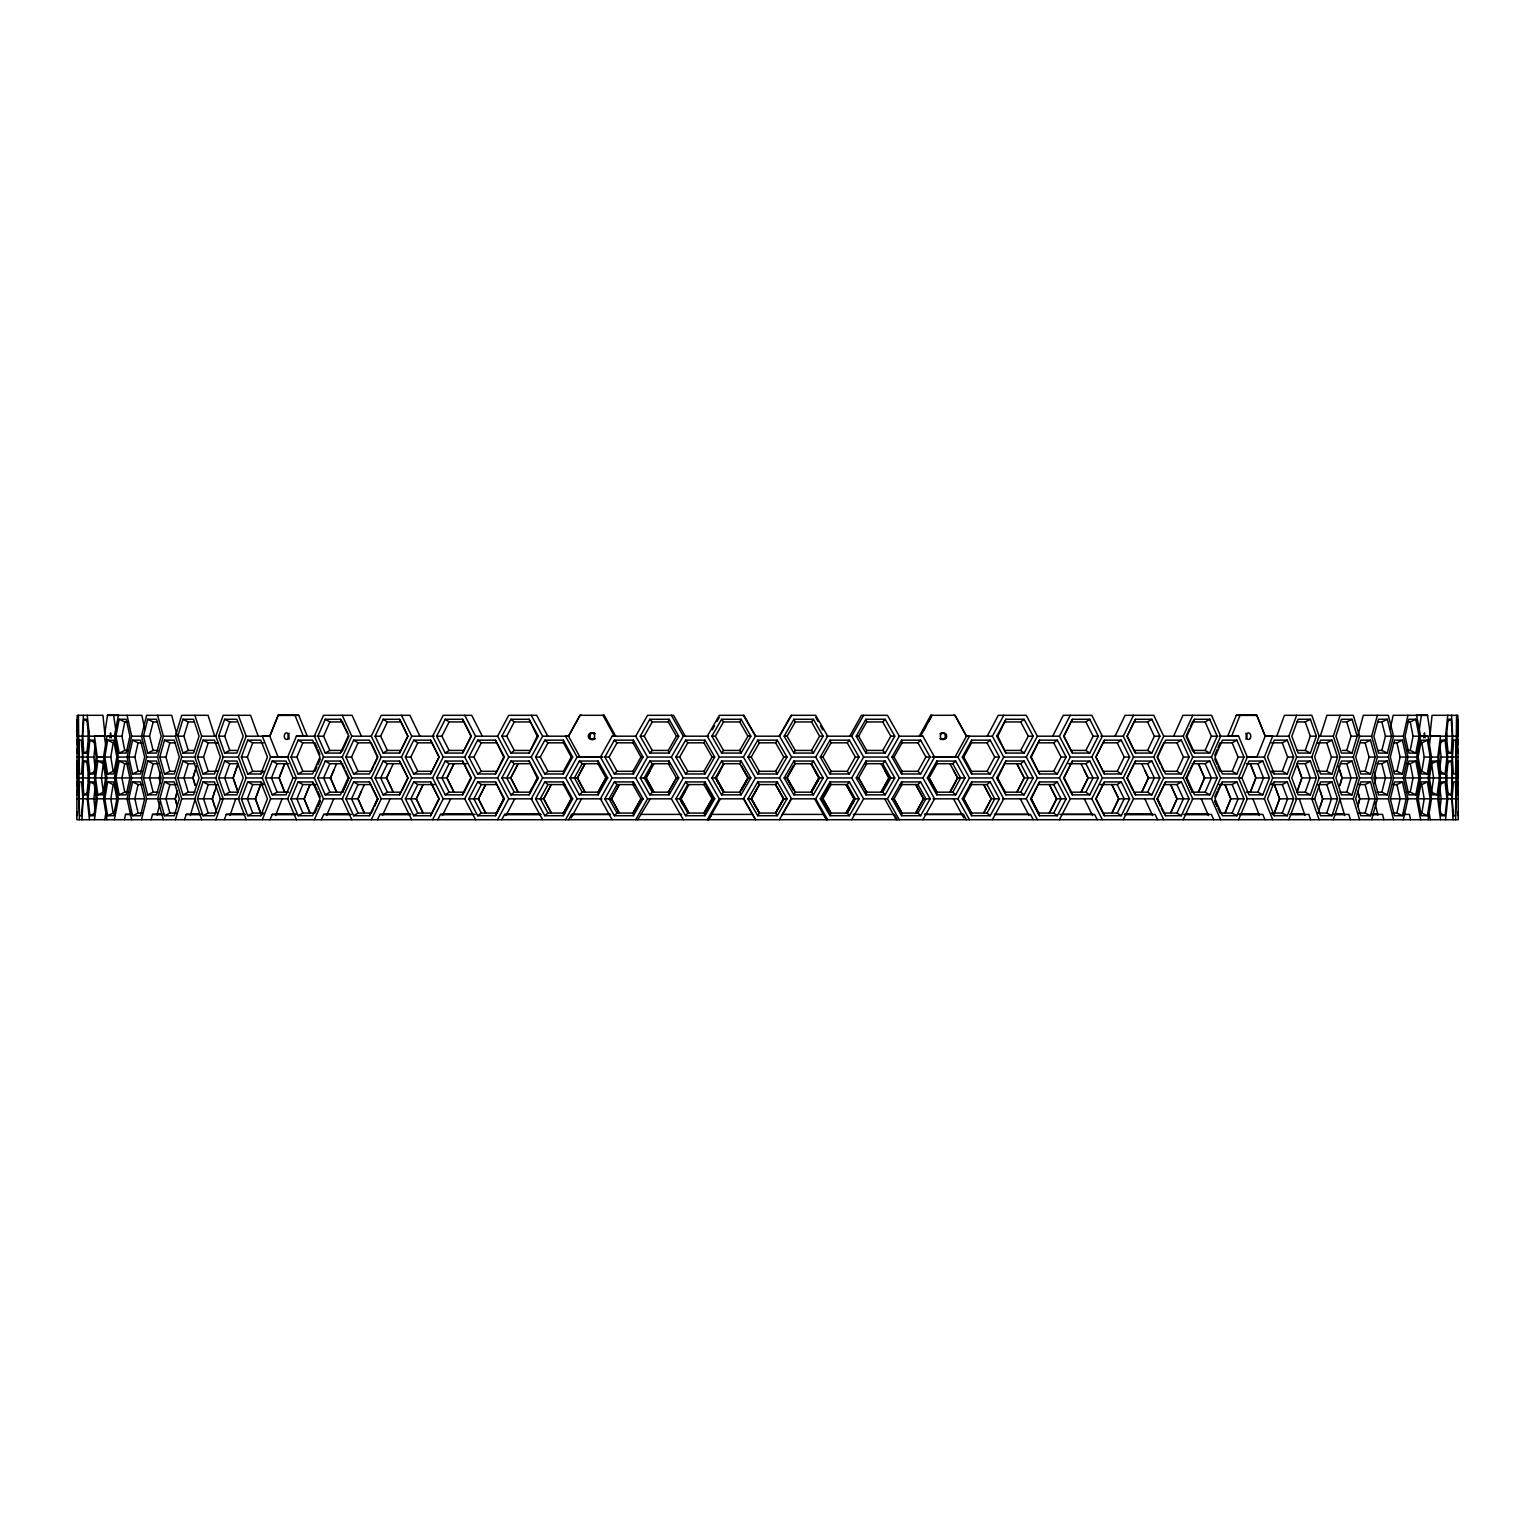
<?xml version="1.0" encoding="UTF-8"?>
<svg xmlns="http://www.w3.org/2000/svg" width="1535" height="1535" viewBox="0 0 1535 1535"><rect width="100%" height="100%" fill="white"/><g stroke="black" fill="none" stroke-linecap="round" stroke-linejoin="round"><path stroke-width="1.5" d="M76.827 815.718L76.846 811.727M76.827 773.966L76.846 769.975M1458.154 744.149L1458.25 740.177M1458.154 785.92L1458.25 781.929M76.98 736.186L77.268 719.282L78.285 719.282L78.285 753.071L77.268 753.071L77.172 749.099M89.433 819.709L87.246 798.833L89.433 777.938L87.246 757.062L89.433 736.186L105.09 736.186L102.941 715.31L77.172 715.31L76.846 819.709L1458.25 819.709L1457.828 715.31L1432.059 715.31L1429.91 736.186L1445.567 736.186L1447.754 757.062L1445.567 777.938L1447.754 798.833L1445.567 819.709M76.98 777.938L77.268 761.053L78.285 761.053L78.285 794.842L77.268 794.842L77.172 790.851M1457.828 749.099L1457.732 753.071L1456.715 753.071L1456.715 719.282L1457.732 719.282L1458.02 736.186M1457.828 790.851L1457.732 794.842L1456.715 794.842L1456.715 761.053L1457.732 761.053L1458.02 777.938M971.655 773.966L971.54 771.299L963.75 757.062L971.54 742.825L971.655 740.177L990.209 740.177L999.419 757.062L990.209 773.966L971.655 773.966L962.311 757.062L971.655 740.177M971.655 781.929L971.54 784.577L963.75 798.833L971.54 813.07L971.655 815.718L990.209 815.718L999.419 798.833L990.209 781.929L971.655 781.929L962.311 798.833L971.655 815.718M563.345 773.966L563.46 771.299L571.25 757.062L563.46 742.825L563.345 740.177L544.791 740.177L535.581 757.062L544.791 773.966L563.345 773.966L572.689 757.062L563.345 740.177M563.345 815.718L563.46 813.07L571.25 798.833L563.46 784.577L563.345 781.929L544.791 781.929L535.581 798.833L544.791 815.718L563.345 815.718L572.689 798.833L563.345 781.929M79.379 819.709L78.439 715.31M78.803 757.062L79.59 740.177L81.643 740.177L82.871 757.062L81.643 773.966L79.59 773.966L78.803 757.062L87.246 757.062M78.803 798.833L79.59 781.929L81.643 781.929L82.871 798.833L81.643 815.718L79.59 815.718L78.803 798.833L103.9 798.833M1455.621 819.709L1456.562 715.31M1456.197 757.062L1455.41 773.966L1453.357 773.966L1452.129 757.062L1453.357 740.177L1455.41 740.177L1456.197 757.062L1450.671 757.062M1456.197 798.833L1455.41 815.718L1453.357 815.718L1452.129 798.833L1453.357 781.929L1455.41 781.929L1456.197 798.833L1450.671 798.833M598.17 761.053L597.978 763.701L605.903 777.957L597.998 792.175L598.17 794.842L579.328 794.842L569.965 777.938L579.328 761.053L598.17 761.053L607.649 777.938L598.17 794.842M936.83 794.842L937.022 792.175L929.116 777.938L937.022 763.701L936.83 761.053L955.672 761.053L965.035 777.938L955.672 794.842L936.83 794.842L927.351 777.938L936.83 761.053M88.454 739.966L88.589 730.507M88.454 781.718L88.454 774.158M1446.546 740.024L1446.622 733.289M1446.546 781.775L1446.622 775.041M81.892 819.709C84.694 784.903 80.664 750.097 83.466 715.31M82.506 736.186L83.811 719.282L86.862 719.282L88.608 736.186L86.862 753.071L83.811 753.071L82.506 736.186L88.167 736.186M82.506 777.938L83.811 761.053L86.862 761.053L88.608 777.938L86.862 794.842L83.811 794.842L82.506 777.938L88.167 777.938M1452.494 736.186L1451.189 753.071L1448.138 753.071L1446.392 736.186L1448.138 719.282L1451.189 719.282L1452.494 736.186L1446.833 736.186M1453.108 819.709C1450.306 784.903 1454.336 750.097 1451.534 715.31M1452.494 777.938L1451.189 794.842L1448.138 794.842L1446.392 777.938L1448.138 761.053L1451.189 761.053L1452.494 777.938L1446.833 777.957M1439.581 742.825L1441.135 757.062L1439.581 771.299M95.419 771.299L93.865 757.062L95.419 742.825M88.09 757.062L89.893 740.177L93.961 740.177L96.187 757.062L93.961 773.966L89.893 773.966L88.09 757.062L93.865 757.062M1445.567 736.186L1447.754 715.31M1446.91 757.062L1445.107 773.966L1441.039 773.966L1438.813 757.062L1441.039 740.177L1445.107 740.177L1446.91 757.062L1441.135 757.062M111.287 737.836L110.558 732.867L109.81 737.836M1425.19 737.836L1424.442 732.867L1423.712 737.836M89.893 781.929L88.09 798.833L89.893 815.718L93.961 815.718L96.187 798.833L93.961 781.929L89.893 781.929L93.577 783.694M95.419 784.577L93.865 798.833L95.419 813.07M1445.107 815.718L1446.91 798.833L1445.107 781.929L1441.039 781.929L1438.813 798.833L1441.039 815.718L1445.107 815.718L1441.423 813.953M1439.581 813.07L1441.135 798.833L1439.581 784.577M94.46 819.709L97.261 798.833L94.46 777.938L97.261 757.062L94.46 736.186L104.399 736.186L106.107 747.794M95.535 777.938L97.837 761.053L102.903 761.053L105.627 777.938L102.903 794.842L97.837 794.842L95.535 777.938L114.377 777.938L118.406 798.833L114.377 819.709M1440.54 819.709L1437.739 798.833L1440.54 777.938L1437.739 757.062L1440.54 736.186L1430.601 736.186L1428.893 747.794M1439.465 777.938L1437.163 794.842L1432.097 794.842L1429.373 777.938L1432.097 761.053L1437.163 761.053L1439.465 777.938L1420.623 777.938L1416.594 757.062L1420.623 736.186L1416.594 715.31M104.399 736.186L107.488 715.31L110.558 715.291M1005.905 753.071L997.846 736.186L1005.905 719.282L1024.114 719.282L1033.151 736.186L1024.114 753.071L1005.905 753.071L996.733 736.186L1005.905 719.282M1005.905 794.842L997.846 777.957L1005.905 761.053L1024.114 761.053L1033.151 777.938L1024.114 794.842L1005.905 794.842L996.733 777.938L1005.905 761.053M1418.992 731.543L1421.372 715.31L1427.512 715.31L1430.601 736.186M104.802 819.709L105.608 814.394M529.095 753.071L537.154 736.186L529.095 719.282L510.886 719.282L501.849 736.186L510.886 753.071L529.095 753.071L538.267 736.186L529.095 719.282M529.095 794.842L537.154 777.938L529.095 761.053L510.886 761.053L501.849 777.938L510.886 794.842L529.095 794.842L538.267 777.938L529.095 761.053M1427.377 740.177L1421.832 742.825L1424.211 757.062L1421.832 771.299L1427.377 773.966L1430.179 757.062L1427.377 740.177L1421.352 740.177L1418.129 757.062L1421.352 773.966L1427.377 773.966M107.623 773.966L113.168 771.299L110.789 757.062L113.168 742.825L107.623 740.177L104.821 757.062L107.623 773.966L113.648 773.966L116.871 757.062L113.648 740.177L107.623 740.177M106.932 819.709L103.517 798.833L106.932 777.938L103.517 757.062L106.932 736.186L114.377 736.186L118.406 715.31M104.821 798.833L107.623 781.929L113.648 781.929L116.871 798.833L113.648 815.718L107.623 815.718L104.821 798.833L116.89 798.833M1430.179 798.833L1427.377 815.718L1421.352 815.718L1418.129 798.833L1421.352 781.929L1427.377 781.929L1430.179 798.833L1418.11 798.833M1428.068 819.709L1431.483 798.833L1428.068 777.938L1431.483 757.062L1428.068 736.186L1420.623 736.186M1427.377 815.718L1421.832 813.07L1424.211 798.833L1421.832 784.577L1427.377 781.929M633.437 773.966L632.976 771.299L640.978 757.062L632.957 742.825L633.437 740.177L614.365 740.177L604.867 757.062L614.365 773.966L633.437 773.966L643.031 757.062L633.437 740.177M633.437 781.929L632.957 784.577L640.978 798.833L632.976 813.07L633.437 815.718L614.365 815.718L604.867 798.833L614.365 781.929L633.437 781.929L643.031 798.833L633.437 815.718M901.563 773.966L902.043 771.299L894.022 757.062L902.043 742.825L901.563 740.177L920.635 740.177L930.133 757.062L920.635 773.966L901.563 773.966L891.969 757.062L901.563 740.177M901.563 815.718L902.043 813.07L894.022 798.833L902.043 784.577L901.563 781.929L920.635 781.929L930.133 798.833L920.635 815.718L901.563 815.718L891.969 798.833L901.563 781.929M130.321 815.066L131.204 810.422M1415.788 719.282L1410.262 721.949L1413.044 736.186L1410.262 750.423L1415.788 753.071L1419.088 736.186L1415.788 719.282L1408.804 719.282L1405.101 736.186L1408.804 753.071L1415.788 753.071M119.212 753.071L124.738 750.423L121.956 736.186L124.738 721.949L119.212 719.282L115.912 736.186L119.212 753.071L126.196 753.071L129.899 736.186L126.196 719.282L119.212 719.282M114.377 777.938L118.406 757.062L114.377 736.186M115.912 777.938L119.212 761.053L126.196 761.053L129.899 777.938L126.196 794.842L119.212 794.842L115.912 777.938L141.469 777.938L146.65 798.833L141.469 819.709M1419.088 777.938L1415.788 794.842L1408.804 794.842L1405.101 777.938L1408.804 761.053L1415.788 761.053L1419.088 777.938L1393.531 777.938L1388.35 757.062L1393.531 736.186L1388.35 715.31L1363.329 715.31L1357.707 736.186M1420.623 819.709L1416.594 798.833L1420.623 777.938M119.212 761.053L124.738 763.701L121.956 777.938L124.738 792.175L119.212 794.842M1415.788 794.842L1410.262 792.175L1413.044 777.957L1410.262 763.701L1415.788 761.053M124.431 819.709L125.525 814.394L131.895 814.394M1390.173 729.221L1393.166 715.31L1427.512 715.31L1416.172 715.31M1402.414 740.177L1394.49 740.177L1390.326 757.062L1394.49 773.966L1402.414 773.966L1406.194 757.062L1402.414 740.177L1396.927 742.825L1400.112 757.062L1396.927 771.299L1393.684 771.299M132.586 773.966L138.073 771.299L134.888 757.062L138.073 742.825L132.586 740.177L128.806 757.062L132.586 773.966L140.51 773.966L144.674 757.062L140.51 740.177L132.586 740.177M131.665 819.709L127.04 798.833L131.665 777.938L127.04 757.062L131.665 736.186L127.04 715.31M1403.335 819.709L1407.96 798.833L1403.335 777.938L1407.96 757.062L1403.335 736.186L1407.96 715.31M1406.194 798.833L1402.414 815.718L1394.49 815.718L1390.326 798.833L1394.49 781.929L1402.414 781.929L1406.194 798.833L1390.288 798.833M132.586 781.929L138.073 784.577L134.888 798.833L138.073 813.07L132.586 815.718L128.806 798.833L132.586 781.929L140.51 781.929L144.674 798.833L140.51 815.718L132.586 815.718M1393.032 813.07L1396.927 813.07L1400.112 798.833L1396.927 784.577L1402.414 781.929M1374.497 783.694L1375.84 777.957L1374.477 772.278M160.062 774.177L160.062 781.775M1378.219 721.949L1381.865 721.949L1385.433 736.186L1381.865 750.423L1378.219 750.423M157.05 815.066L160.427 801.155M160.523 783.617L159.122 777.938L160.523 772.278M1374.938 781.718L1374.957 774.158M157.99 750.423L153.135 750.423L149.567 736.186L153.135 721.949L156.781 721.949M143.446 736.186L147.686 719.282L156.551 719.282L161.156 736.186L156.551 753.071L147.686 753.071L143.446 736.186L149.567 736.186M141.469 777.938L146.65 757.062L141.469 736.186L146.65 715.31L171.671 715.31L177.293 736.186M143.446 777.938L147.686 761.053L156.551 761.053L161.156 777.938L156.551 794.842L147.686 794.842L143.446 777.938L159.122 777.938M1391.554 736.186L1387.314 753.071L1378.449 753.071L1373.844 736.186L1378.449 719.282L1387.314 719.282L1391.554 736.186L1385.433 736.186M1391.554 777.938L1387.314 794.842L1378.449 794.842L1373.844 777.938L1378.449 761.053L1387.314 761.053L1391.554 777.938L1375.84 777.957M1393.531 819.709L1388.35 798.833L1393.531 777.938M157.99 763.701L153.135 763.701L149.567 777.938L153.135 792.175L157.99 792.175M1039.502 773.966L1031.309 757.062L1039.502 740.177L1057.327 740.177L1066.153 757.062L1057.327 773.966L1039.502 773.966L1030.503 757.062L1039.502 740.177M1039.502 781.929L1031.309 798.833L1039.502 815.718L1057.327 815.718L1066.153 798.833L1057.327 781.929L1039.502 781.929L1030.503 798.833L1039.502 815.718M495.498 773.966L503.691 757.062L495.498 740.177L477.673 740.177L468.847 757.062L477.673 773.966L495.498 773.966L504.497 757.062L495.498 740.177M495.498 815.718L503.691 798.833L495.498 781.929L477.673 781.929L468.847 798.833L477.673 815.718L495.498 815.718L504.497 798.833L495.498 781.929M1357.727 806.489L1359.741 798.833L1357.727 791.273L1359.761 798.833L1357.707 806.374M1377.106 792.175L1381.865 792.175L1385.433 777.957L1381.865 763.701L1377.106 763.701M151.102 819.709L152.502 814.394L164.245 814.394M177.293 806.374L175.239 798.833L177.273 791.273L175.239 798.833L177.273 806.489M1361.104 742.825L1365.114 742.825L1369.066 757.062L1365.114 771.299L1361.104 771.299M175.239 771.299L169.886 771.299L165.934 757.062L169.886 742.825L175.239 742.825M163.362 819.709L157.606 798.833L163.362 777.938L157.606 757.062L163.362 736.186L157.606 715.31M159.793 757.062L164.494 740.177L174.242 740.177L179.307 757.062L174.242 773.966L164.494 773.966L159.793 757.062L165.934 757.062M159.793 798.833L164.494 781.929L174.242 781.929L179.307 798.833L174.242 815.718L164.494 815.718L159.793 798.833L175.239 798.833M1371.638 819.709L1377.394 798.833L1371.638 777.938L1377.394 757.062L1371.638 736.186L1377.394 715.31M1375.207 757.062L1370.506 773.966L1360.758 773.966L1355.693 757.062L1360.758 740.177L1370.506 740.177L1375.207 757.062L1369.066 757.062M1375.207 798.833L1370.506 815.718L1360.758 815.718L1355.693 798.833L1360.758 781.929L1370.506 781.929L1375.207 798.833L1359.741 798.833M176.813 784.577L169.886 784.577L165.934 798.833L169.886 813.07L176.813 813.07M1339.786 770.378L1342.031 777.938L1339.806 785.613L1342.031 777.938L1338.443 765.927M669.087 753.071L668.339 750.423L676.398 736.186L668.32 721.949L669.087 719.282L649.823 719.282L640.229 736.186L649.823 753.071L669.087 753.071L678.758 736.186L669.087 719.282M669.087 761.053L668.32 763.701L676.398 777.957L668.339 792.175L669.087 794.842L649.823 794.842L640.229 777.938L649.823 761.053L669.087 761.053L678.758 777.938L669.087 794.842M865.913 753.071L866.68 750.423L858.602 736.186L866.68 721.949L865.913 719.282L885.177 719.282L894.771 736.186L885.177 753.071L865.913 753.071L856.242 736.186L865.913 719.282M865.913 794.842L866.68 792.175L858.602 777.938L866.68 763.701L865.913 761.053L885.177 761.053L894.771 777.938L885.177 794.842L865.913 794.842L856.242 777.938L865.913 761.053M1358.187 813.07L1365.114 813.07L1369.066 798.833L1365.114 784.577L1358.187 784.577M195.214 770.378L192.969 777.938L195.233 785.498L193.007 777.957L196.557 765.927M1342.358 721.949L1346.732 721.949L1351.049 736.186L1346.732 750.423L1342.358 750.423M190.302 815.526L195.233 798.833L181.706 798.833L175.412 777.938L181.706 757.062L175.412 736.186L181.706 715.31L208.05 715.31L214.727 736.186M194.12 750.423L188.268 750.423L183.951 736.186L188.268 721.949L194.12 721.949M177.811 736.186L182.953 719.282L193.563 719.282L199.07 736.186L193.563 753.071L182.953 753.071L177.811 736.186L183.951 736.186M177.811 777.938L182.953 761.053L193.563 761.053L199.07 777.938L193.563 794.842L182.953 794.842L177.811 777.938L192.969 777.938M175.412 819.709L181.706 798.833M1357.189 736.186L1352.047 753.071L1341.437 753.071L1335.93 736.186L1341.437 719.282L1352.047 719.282L1357.189 736.186L1351.049 736.186M1359.588 819.709L1353.294 798.833L1359.588 777.938L1353.294 757.062L1359.588 736.186L1353.294 715.31L1326.95 715.31L1320.273 736.186M1357.189 777.938L1352.047 794.842L1341.437 794.842L1335.93 777.938L1341.437 761.053L1352.047 761.053L1357.189 777.938L1341.993 777.957M194.983 763.701L188.268 763.701L183.951 777.938L188.268 792.175L194.983 792.175M1318.124 784.577L1322.69 798.833L1318.124 813.07M1340.017 792.175L1346.732 792.175L1351.049 777.957L1346.732 763.701L1340.017 763.701M184.526 819.709L186.196 814.394L201.987 814.394M214.708 806.489L212.31 798.833L216.895 784.577M1317.184 742.825L1326.758 742.825L1331.44 757.062L1326.758 771.299L1317.184 771.299M216.895 813.07L212.291 798.833L214.708 791.254M1320.273 806.374L1322.709 798.833L1320.292 791.254M217.816 771.299L208.242 771.299L203.56 757.062L208.242 742.825L217.816 742.825M201.68 819.709L194.849 798.833L201.68 777.938L194.849 757.062L201.68 736.186L194.849 715.31M197.439 757.062L203.004 740.177L214.478 740.177L220.388 757.062L214.478 773.966L203.004 773.966L197.439 757.062L203.56 757.062M197.439 798.833L203.004 781.929L214.478 781.929L220.388 798.833L214.478 815.718L203.004 815.718L197.439 798.833L212.291 798.833M1333.32 819.709L1340.151 798.833L1333.32 777.938L1340.151 757.062L1333.32 736.186L1340.151 715.31M1337.561 757.062L1331.996 773.966L1320.522 773.966L1314.612 757.062L1320.522 740.177L1331.996 740.177L1337.561 757.062L1331.44 757.062M1337.561 798.833L1331.996 815.718L1320.522 815.718L1314.612 798.833L1320.522 781.929L1331.996 781.929L1337.561 798.833L1322.69 798.833M214.727 784.577L208.242 784.577L203.56 798.833L208.242 813.07L214.727 813.07M1310.391 761.053L1305.249 763.701L1296.73 763.701L1301.853 777.957L1296.96 792.175L1305.268 792.175L1310.391 794.842L1316.358 777.938L1310.391 761.053L1298.111 761.053L1291.798 777.938L1298.111 794.842L1310.391 794.842M224.609 794.842L236.889 794.842L243.202 777.938L236.889 761.053L224.609 761.053L218.642 777.938L224.609 794.842L229.751 792.175L238.059 792.175L233.147 777.957L237.273 765.927M1318.795 813.07L1326.758 813.07L1331.44 798.833L1326.758 784.577L1318.795 784.577M1296.73 721.949L1305.249 721.949L1310.276 736.186L1305.268 750.423L1296.73 750.423M230.001 815.526L235.738 798.833M238.059 792.175L233.109 777.938L238.059 763.701L229.751 763.701L224.609 761.053M1297.727 765.927L1301.891 777.938L1296.941 792.175M236.505 750.423L229.751 750.423L224.724 736.186L229.751 721.949L236.505 721.949M215.84 819.709L223.189 798.833L215.84 777.938L223.189 757.062L215.84 736.186L223.189 715.31L250.57 715.31L258.206 736.186M218.642 736.186L224.609 719.282L236.889 719.282L243.202 736.186L236.889 753.071L224.609 753.071L218.642 736.186L224.724 736.186M1316.358 736.186L1310.391 753.071L1298.111 753.071L1291.798 736.186L1298.111 719.282L1310.391 719.282L1316.358 736.186L1310.276 736.186M1319.16 819.709L1311.811 798.833L1319.16 777.938L1311.811 757.062L1319.16 736.186L1311.811 715.31L1284.43 715.31L1276.794 736.186M229.751 763.701L224.724 777.938L229.751 792.175M1276.794 791.254L1274.319 784.577L1279.595 798.833L1274.338 813.07L1279.595 798.833L1276.813 791.273M224.321 819.709L226.259 814.394L245.216 814.394M255.443 798.833L260.662 784.577L255.405 798.833L260.662 813.07L255.405 798.833L241.34 798.833L247.711 781.929L260.758 781.929L263.617 784.577L252.719 784.577L247.711 781.929M1072.37 753.071L1064.062 736.186L1072.37 719.282L1089.754 719.282L1098.331 736.186L1089.754 753.071L1072.37 753.071L1063.582 736.186L1072.37 719.282M1072.37 761.053L1064.062 777.938L1072.37 794.842L1089.754 794.842L1098.331 777.938L1089.754 761.053L1072.37 761.053L1063.582 777.938L1072.37 794.842M1271.383 742.825L1282.281 742.825L1287.616 757.062L1282.281 771.299L1271.383 771.299L1274.242 773.966L1287.289 773.966L1293.66 757.062L1287.289 740.177L1274.242 740.177L1267.545 757.062L1274.242 773.966M1305.268 792.175L1310.276 777.957L1305.249 763.701M462.63 753.071L470.938 736.186L462.63 719.282L445.246 719.282L436.669 736.186L445.246 753.071L462.63 753.071L471.418 736.186L462.63 719.282M462.63 794.842L470.938 777.938L462.63 761.053L445.246 761.053L436.669 777.938L445.246 794.842L462.63 794.842L471.418 777.938L462.63 761.053M260.758 773.966L267.455 757.062L260.758 740.177L247.711 740.177L241.34 757.062L247.711 773.966L260.758 773.966L263.636 771.299L252.719 771.299L247.384 757.062L252.719 742.825L263.617 742.825M246.176 819.709L238.347 798.833L246.176 777.938L238.347 757.062L246.176 736.186L238.347 715.31M1288.824 819.709L1296.653 798.833L1288.824 777.938L1296.653 757.062L1288.824 736.186L1296.653 715.31M1287.289 781.929L1282.281 784.577L1271.383 784.577L1274.242 781.929L1287.289 781.929L1293.66 798.833L1287.289 815.718L1274.242 815.718L1271.383 813.07L1282.281 813.07L1287.289 815.718M252.719 784.577L247.384 798.833L252.719 813.07L263.636 813.07L260.758 815.718L247.711 815.718L241.34 798.833M1255.86 777.957L1250.334 792.175L1255.899 777.938L1250.315 763.701L1255.899 777.938L1269.522 777.938L1262.768 761.053L1248.972 761.053L1241.93 777.938L1248.972 794.842L1262.768 794.842L1269.522 777.938M279.14 777.957L284.666 763.701L279.101 777.938L284.666 792.175L279.101 777.938L265.478 777.938L272.232 761.053L286.028 761.053L293.07 777.938L286.028 794.842L272.232 794.842L265.478 777.938M1282.281 813.07L1287.616 798.833L1282.281 784.577M275.59 815.526L282.075 798.833M260.758 815.718L267.455 798.833L260.758 781.929M1274.242 781.929L1267.545 798.833L1274.242 815.718M705.006 773.966L703.97 771.299L712.087 757.062L703.951 742.825L705.006 740.177L685.608 740.177L675.937 757.062L685.608 773.966L705.006 773.966L714.734 757.062L705.006 740.177M705.006 781.929L703.951 784.577L712.087 798.833L703.97 813.07L705.006 815.718L685.608 815.718L675.937 798.833L685.608 781.929L705.006 781.929L714.734 798.833L705.006 815.718M829.994 773.966L831.049 771.299L822.913 757.062L831.049 742.825L829.994 740.177L849.392 740.177L859.063 757.062L849.392 773.966L829.994 773.966L820.266 757.062L829.994 740.177M829.994 815.718L831.049 813.07L822.913 798.833L831.049 784.577L829.994 781.929L849.392 781.929L859.063 798.833L849.392 815.718L829.994 815.718L820.266 798.833L829.994 781.929M262.312 819.709L270.62 798.833L262.312 777.938L270.62 757.062L262.312 736.186L269.795 736.186L278.142 757.1L288.657 757.081M1230.821 798.833L1224.988 813.07L1230.859 798.833L1224.988 784.577L1230.859 798.833L1244.002 798.833L1236.903 781.929L1222.397 781.929L1217.907 789.585M1272.688 819.709L1264.38 798.833L1272.688 777.938L1264.38 757.062L1272.688 736.186L1265.205 736.186L1256.82 757.062L1246.305 757.081M288.638 763.701L277.125 763.701L271.446 777.938L277.125 792.175L288.638 792.175M1231.626 736.186L1240.031 715.31L1256.82 715.291L1265.205 736.186L1256.82 715.291L1236.27 715.31L1227.712 736.186L1238.591 736.186L1247.341 757.062L1238.591 777.938L1247.341 798.833L1238.591 819.709M304.179 798.833L310.012 784.577L304.141 798.833L310.012 813.07L304.141 798.833L290.998 798.833L298.097 781.929L312.603 781.929L317.093 789.585M270.083 819.709L272.251 814.394L294.778 814.394M1217.907 747.833L1220.056 742.825L1232.144 742.825L1238.112 757.062L1232.164 771.299L1220.056 771.299L1217.907 766.291M1246.362 792.175L1257.894 792.175L1263.554 777.957L1257.875 763.701L1246.362 763.701M316.882 766.924L314.963 771.299L302.856 771.299L296.888 757.062L302.856 742.825L314.944 742.825L317.15 747.967M1204.495 777.957L1198.413 792.175L1204.553 777.938L1198.413 763.701L1204.553 777.938L1217.178 777.938L1209.734 761.053L1194.575 761.053L1190.239 768.709M296.408 819.709L287.659 798.833L296.408 777.938L287.659 757.062L296.408 736.186L315.961 736.186M290.998 757.062L298.097 740.177L312.603 740.177L319.99 757.062L312.603 773.966L298.097 773.966L290.998 757.062L296.888 757.062M1244.002 757.062L1236.903 773.966L1222.397 773.966L1215.01 757.062L1222.397 740.177L1236.903 740.177L1244.002 757.062L1238.112 757.062M1244.002 798.833L1236.903 815.718L1222.397 815.718L1215.01 798.833L1222.397 781.929M315.961 784.577L302.856 784.577L296.888 798.833L302.856 813.07L314.042 813.07M333.728 770.378L330.447 777.938L336.606 792.175L330.505 777.957L336.606 763.701M317.841 764.718L320.297 758.981M317.841 806.489L320.297 800.752M1190.239 726.957L1192.484 721.949L1205.148 721.949L1211.384 736.186L1205.148 750.423L1192.484 750.423L1186.056 736.186L1189.491 728.607M314.944 813.07L317.093 808.043M326.571 815.526L333.747 798.833M1220.958 813.07L1232.164 813.07L1238.112 798.833L1232.144 784.577L1219.039 784.577M342.516 750.423L340.425 753.071L325.267 753.071L317.822 736.186L325.267 719.282L340.425 719.282L348.944 736.186L342.516 750.423L329.852 750.423L323.616 736.186L329.852 721.949L342.516 721.949L344.819 727.091M317.822 806.374L320.278 800.714M1214.722 755.162L1217.178 749.502M1214.722 796.934L1217.178 791.254M1177 798.833L1170.649 813.07L1177.038 798.833L1170.629 784.577L1177 798.833L1189.126 798.833L1181.355 781.929L1165.564 781.929L1157.083 798.833L1160.613 806.489M314.33 819.709L323.501 798.833L314.33 777.938L323.501 757.062L314.33 736.186L323.501 715.31L352.052 715.31L361.397 736.186M340.425 761.053L348.138 777.938L340.425 794.842L325.267 794.842L317.822 777.938L325.267 761.053L340.425 761.053L344.761 768.709M1192.484 721.949L1194.575 719.282L1209.734 719.282L1217.178 736.186L1209.734 753.071L1194.575 753.071L1192.484 750.423M1220.67 819.709L1211.499 798.833L1220.67 777.938L1211.499 757.062L1220.67 736.186L1211.499 715.31L1182.948 715.31L1173.603 736.186M1217.178 777.938L1209.734 794.842L1194.575 794.842L1186.862 777.938L1194.575 761.053M342.823 763.701L329.852 763.701L323.616 777.938L329.852 792.175L342.919 792.175M361.358 791.273L358 798.833L364.351 813.07L357.962 798.833L364.371 784.577M348.944 777.957L342.516 792.175L348.944 777.938L345.509 770.378M1160.652 764.622L1157.083 757.062L1163.76 742.825L1176.942 742.825L1183.447 757.062L1176.942 771.299L1163.76 771.299L1161.419 766.291M321.295 819.709L323.693 814.394L351.266 814.394M340.425 753.071L348.138 736.186M1194.575 719.282L1186.862 736.186L1194.575 753.071M1192.081 792.175L1205.148 792.175L1211.384 777.957L1205.148 763.701L1192.177 763.701M1144.861 770.378L1148.41 777.938L1141.771 792.175L1148.41 777.938L1141.771 763.701M373.6 766.368L371.259 771.299L358.058 771.299L351.553 757.062L358.058 742.825L371.24 742.825L377.917 757.062L374.387 764.718M1186.056 777.957L1192.484 792.175L1186.056 777.957L1189.491 770.378M351.803 819.709L342.228 798.833L351.803 777.938L342.228 757.062L351.803 736.186L342.228 715.31M345.874 757.062L353.645 740.177L369.436 740.177L377.437 757.062L369.436 773.966L353.645 773.966L345.874 757.062L351.553 757.062M353.645 815.718L358.058 813.07L371.259 813.07L373.581 808.043L369.436 815.718L353.645 815.718L345.874 798.833L353.645 781.929L369.436 781.929L377.917 798.833L374.387 806.489M1183.197 819.709L1192.772 798.833L1183.197 777.938L1192.772 757.062L1183.197 736.186L1192.772 715.31M1189.126 757.062L1181.355 773.966L1165.564 773.966L1157.563 757.062L1165.564 740.177L1181.355 740.177L1189.126 757.062L1183.447 757.062M1189.126 798.833L1181.355 815.718L1165.564 815.718L1161.4 808.139L1163.76 813.07L1176.942 813.07L1181.355 815.718M371.24 784.577L358.058 784.577L351.553 798.833L358.058 813.07M390.139 770.378L386.59 777.938L393.248 792.175L386.628 777.957L393.248 763.701M1133.943 721.949L1147.604 721.949L1154.358 736.186L1147.624 750.423L1133.943 750.423L1127.035 736.186L1135.478 719.282L1151.845 719.282L1159.904 736.186L1151.845 753.071L1135.478 753.071L1133.943 750.423M382.388 815.526L390.159 798.833M369.436 815.718L377.437 798.833L369.436 781.929M1118.689 798.833L1111.877 813.07L1118.746 798.833L1111.877 784.577L1118.746 798.833L1129.626 798.833L1121.279 781.929L1104.394 781.929L1095.836 798.833L1104.394 815.718L1121.279 815.718L1129.626 798.833M1165.564 781.929L1157.563 798.833L1165.564 815.718M1176.942 813.07L1183.447 798.833L1176.942 784.577L1163.76 784.577M401.057 750.423L387.396 750.423L380.642 736.186L387.396 721.949L401.057 721.949L407.965 736.186L399.522 753.071L383.155 753.071L375.096 736.186L383.155 719.282L399.522 719.282L401.057 721.949M374.348 806.374L377.917 798.833M1104.394 773.966L1095.99 757.062L1104.394 740.177L1121.279 740.177L1129.626 757.062L1121.279 773.966L1104.394 773.966L1095.836 757.062L1104.394 740.177M1104.394 781.929L1099.789 791.273M371.297 819.709L381.236 798.833L371.297 777.938L381.236 757.062L371.297 736.186L381.236 715.31L409.903 715.31L419.957 736.186M383.155 794.842L387.396 792.175L401.057 792.175L399.522 794.842L383.155 794.842L375.096 777.938L383.155 761.053L399.522 761.053L407.965 777.957L401.882 790.544M430.606 773.966L439.01 757.062L430.606 740.177L413.721 740.177L405.374 757.062L413.721 773.966L430.606 773.966L439.163 757.062L430.606 740.177M430.606 815.718L439.163 798.833L430.606 781.929L413.721 781.929L405.374 798.833L413.721 815.718L430.606 815.718L439.01 798.833L435.192 791.254M1163.703 819.709L1153.764 798.833L1163.703 777.938L1153.764 757.062L1163.703 736.186L1153.764 715.31L1125.097 715.31L1115.043 736.186M1133.118 790.544L1127.035 777.957L1135.478 761.053L1151.845 761.053L1159.904 777.938L1151.845 794.842L1135.478 794.842L1133.943 792.175L1147.624 792.175L1151.845 794.842M401.057 763.701L387.396 763.701L380.642 777.938L387.396 792.175M416.311 798.833L423.123 784.577L416.254 798.833L423.123 813.07L416.254 798.833L405.374 798.833M1103.128 742.825L1117.231 742.825L1124.215 757.062L1117.25 771.299L1103.128 771.299M377.399 819.709L379.97 814.394L410.075 814.394M401.863 790.506L407.965 777.938L399.522 761.053M1084.324 770.378L1088.104 777.938L1081.024 792.175L1088.104 777.938L1081.024 763.701M399.522 753.071L407.811 736.186L399.522 719.282M431.872 771.299L417.769 771.299L410.785 757.062L417.769 742.825L431.872 742.825M399.522 794.842L407.965 777.938M1135.478 719.282L1127.189 736.186L1135.478 753.071M1135.478 761.053L1127.189 777.938L1135.478 794.842M1147.624 792.175L1154.358 777.957L1147.604 763.701L1133.943 763.701M411.745 819.709L401.46 798.833L411.745 777.938L401.46 757.062L411.745 736.186L401.46 715.31M446.954 777.957L453.976 763.701L446.896 777.938L453.976 792.175L446.896 777.938L436.669 777.938M1123.255 819.709L1133.54 798.833L1123.255 777.938L1133.54 757.062L1123.255 736.186L1133.54 715.31M434.789 784.577L417.769 784.577L410.785 798.833L417.769 813.07L431.872 813.07L439.01 798.833M1071.392 721.949L1085.897 721.949L1093.112 736.186L1085.917 750.423L1071.392 750.423M442.425 815.526L450.695 798.833M1052.722 806.489L1056.54 798.833L1049.326 784.577L1056.598 798.833L1049.326 813.07L1052.684 806.374M741.098 753.071L739.774 750.423L747.91 736.186L739.755 721.949L741.098 719.282L721.603 719.282L711.875 736.186L721.603 753.071L741.098 753.071L750.845 736.186L741.098 719.282M741.098 761.053L739.755 763.701L747.91 777.957L739.774 792.175L741.098 794.842L721.603 794.842L711.875 777.938L721.603 761.053L741.098 761.053L750.845 777.938L741.098 794.842M793.902 753.071L795.245 750.423L787.09 736.186L795.245 721.949L793.902 719.282L813.397 719.282L823.125 736.186L813.397 753.071L793.902 753.071L784.155 736.186L793.902 719.282M793.902 794.842L795.245 792.175L787.09 777.938L795.245 763.701L793.902 761.053L813.397 761.053L823.125 777.938L813.397 794.842L793.902 794.842L784.155 777.938L793.902 761.053M463.608 750.423L449.103 750.423L441.888 736.186L449.103 721.949L463.608 721.949M478.459 798.833L485.674 784.577L478.402 798.833L485.674 813.07L478.402 798.833L468.847 798.833M1104.394 815.718L1095.99 798.833L1099.808 791.254M1095.99 798.833L1103.128 813.07L1117.25 813.07L1124.215 798.833L1117.231 784.577L1100.211 784.577M432.621 819.709L443.212 798.833L432.621 777.938L443.212 757.062L432.621 736.186L443.212 715.31L471.686 715.31L482.316 736.186M470.938 777.938L463.608 792.175M1038.83 742.825L1053.701 742.825L1061.088 757.062L1053.72 771.299L1038.83 771.299M1102.379 819.709L1091.788 798.833L1102.379 777.938L1091.788 757.062L1102.379 736.186L1091.788 715.31L1063.314 715.31L1052.684 736.186M466.582 763.701L449.103 763.701L441.888 777.938L449.103 792.175L464.702 792.175M1024.229 777.957L1016.861 792.175L1024.286 777.938L1016.842 763.701L1024.229 777.957L1033.151 777.938M437.763 819.709L440.507 814.394L475.082 814.394M496.189 771.299L481.299 771.299L473.912 757.062L481.299 742.825L496.17 742.825M503.691 798.833L496.189 813.07M987.235 806.489L991.226 798.833L983.705 784.577L991.284 798.833L983.705 813.07L987.197 806.374M1005.521 721.949L1020.717 721.949L1028.277 736.186L1020.717 750.423L1005.521 750.423M1070.298 792.175L1085.917 792.175L1093.112 777.957L1085.897 763.701L1068.418 763.701M475.581 819.709L464.702 798.833L475.581 777.938L464.702 757.062L475.581 736.186L464.702 715.31M496.745 784.577L481.299 784.577L473.912 798.833L481.299 813.07L496.803 813.07M506.013 815.526L514.705 798.833M1059.419 819.709L1070.298 798.833L1059.419 777.938L1070.298 757.062L1059.419 736.186L1070.298 715.31M510.714 777.938L518.158 763.701L510.771 777.957L518.158 792.175L510.714 777.938L501.849 777.938M547.803 806.374L551.314 813.07L543.716 798.833L551.295 784.577L543.716 798.833L547.765 806.489M953.523 770.378L957.648 777.938L949.954 792.175L957.648 777.938L949.954 763.701M529.498 750.423L514.283 750.423L506.723 736.186L514.283 721.949L529.479 721.949M537.154 777.938L538.267 777.938L529.498 792.175L514.283 792.175L510.886 794.842M571.135 817.944L573.015 814.413L610.45 814.394L571.557 814.394L568.66 819.709M971.54 742.825L987.024 742.825L994.738 757.062L987.043 771.299L971.54 771.299M529.479 763.701L514.283 763.701L506.723 777.938L514.283 792.175M987.197 736.186L998.306 715.31L1026.263 715.31L1037.391 736.186L1026.263 757.062L1037.391 777.938L1026.263 798.833L1037.391 819.709M1038.197 813.07L1053.72 813.07L1061.088 798.833L1053.701 784.577L1038.255 784.577M497.609 819.709L508.737 798.833L497.609 777.938L508.737 757.062L497.609 736.186L508.737 715.31L536.694 715.31L547.803 736.186M577.409 777.957L585.046 763.701L577.352 777.938L585.046 792.175L577.352 777.938L569.965 777.938M923.456 798.833L915.704 813.07L923.514 798.833L915.685 784.577L923.514 798.833L930.133 798.833M501.753 819.709L504.612 814.394L540.992 814.394M563.46 771.299L547.976 771.299L540.262 757.062L547.976 742.825L563.46 742.825M572.459 815.526L581.496 798.833M564.765 784.577L547.976 784.577L540.262 798.833L547.976 813.07L564.784 813.07M884.697 770.378L888.938 777.938L881.052 792.175L888.938 777.938L881.052 763.701M542.623 819.709L531.244 798.833L542.623 777.938L531.244 757.062L542.623 736.186L531.244 715.31M611.544 798.833L619.315 784.577L611.486 798.833L619.296 813.07L611.486 798.833L604.867 798.833M992.378 819.709L1003.756 798.833L992.378 777.938L1003.756 757.062L992.378 736.186L1003.756 715.31M997.846 777.957L996.733 777.938L1005.521 792.175L1020.717 792.175L1028.277 777.957L1020.717 763.701L1005.521 763.701M853.978 798.833L846.073 813.07L854.036 798.833L846.054 784.577L854.036 798.833L859.063 798.833M924.032 729.912L926.315 725.748M928.617 721.565L930.901 717.382M902.043 742.825L917.949 742.825L925.912 757.062L917.968 771.299L902.043 771.299M650.303 770.378L646.062 777.938L653.968 792.175L646.12 777.957L653.968 763.701M708.71 791.254L713.008 798.833L705.947 811.42L713.008 798.833L705.947 786.265M814.586 770.378L818.884 777.938L810.902 792.175L818.884 777.938L810.902 763.701M920.597 736.186L932.071 715.31L930.747 715.31L919.292 736.186L922.88 736.186L934.604 757.062L922.88 777.938L934.604 798.833L922.88 819.709M598.727 763.701L582.245 763.701L574.416 777.938L582.245 792.175L598.746 792.175M755.623 819.709L752.63 814.394L711.607 814.413L708.69 819.709L720.433 798.833M743.976 770.378L748.274 777.938L741.194 790.544L748.274 777.938L741.194 765.37M757.753 781.929L759.365 784.577L775.635 784.577L783.541 798.833L775.597 813.07L759.345 813.07L757.753 815.718L747.986 798.833L757.753 781.929L777.247 781.929L787.014 798.833L777.247 815.718L757.753 815.718M866.68 721.949L882.759 721.949L890.799 736.186L882.778 750.423L866.68 750.423M565.552 819.709L577.102 798.833L565.552 777.938L577.102 757.062L565.552 736.186L568.545 736.186L579.961 757.1L602.929 757.062L577.102 757.062L579.961 757.1M650.322 798.833L637.735 819.709M685.243 791.254L680.964 798.833L688.946 813.07L681.022 798.833L688.946 784.577M957.898 757.062L969.448 736.186L966.455 736.186L955 757.062L932.014 757.1L957.898 757.062L969.448 777.938L957.898 798.833L969.448 819.709M970.216 813.07L987.043 813.07L994.738 798.833L987.024 784.577L970.235 784.577M597.978 792.175L605.884 777.938L607.649 777.938L605.884 777.938M720.414 770.378L716.116 777.938L724.117 792.175L716.173 777.957L724.117 763.701M759.403 784.577L751.459 798.833L759.403 813.07L751.21 798.833L759.365 784.577L751.402 798.833L759.422 813.07L751.21 798.833M831.049 742.825L847.243 742.825L855.34 757.062L847.243 771.299L831.049 771.299M563.46 813.07L571.25 798.833L572.689 798.833M632.976 771.299L617.051 771.299L609.088 757.062L617.051 742.825L632.957 742.825M635.125 784.577L617.051 784.577L609.088 798.833L617.051 813.07L633.168 813.07M795.245 721.949L811.497 721.949L819.632 736.186L811.516 750.423L795.245 750.423M849.738 736.186L861.423 715.31L887.441 715.31L899.299 736.186L887.441 757.062L899.299 777.938L887.441 798.833L899.299 819.709M636.43 736.186L612.12 736.186L600.396 757.062L612.12 777.938L600.396 798.833L612.12 819.709M668.339 750.423L652.241 750.423L644.22 736.186L652.241 721.949L668.32 721.949M632.957 813.07L640.978 798.833L643.031 798.833L640.978 798.833M712.202 729.912L714.562 725.748M716.903 721.565L719.263 717.382M757.753 740.177L759.365 742.825L775.635 742.825L783.79 757.062L775.655 771.299L759.365 771.299L757.753 773.966L747.986 757.062L757.753 740.177L777.247 740.177L787.014 757.062L777.247 773.966L757.753 773.966M777.247 781.929L775.635 784.577L783.79 798.833L775.655 813.07L777.247 815.718M936.254 792.175L952.755 792.175L960.584 777.957L952.755 763.701L936.273 763.701M669.951 763.701L652.241 763.701L644.22 777.938L652.241 792.175L669.951 792.175M779.281 736.186L791.043 715.31L815.68 715.31L827.71 736.186L815.68 757.062L827.71 777.938L815.68 798.833L827.71 819.709M781.641 815.526L791.043 798.833L815.68 798.833M635.701 819.709L647.559 798.833L635.701 777.938L647.559 757.062L635.701 736.186L647.559 715.31L673.577 715.31L685.262 736.186M668.32 792.175L676.398 777.938L678.758 777.938M703.97 771.299L687.757 771.299L679.66 757.062L687.757 742.825L703.951 742.825M705.025 784.577L687.757 784.577L679.66 798.833L687.757 813.07L685.608 815.718M847.243 813.07L851.042 806.374M852.117 804.493L854.266 800.714M739.774 750.423L723.503 750.423L715.368 736.186L723.503 721.949L739.755 721.949M740.273 763.701L723.503 763.701L715.368 777.938L723.503 792.175L721.603 794.842M703.951 813.07L712.087 798.833L714.734 798.833M775.597 784.577L783.598 798.833L775.578 813.07L783.79 798.833L787.014 798.833M811.497 792.175L815.315 785.498M816.39 783.617L818.558 779.838M901.832 813.07L917.968 813.07L925.912 798.833L917.949 784.577L899.875 784.577M683.324 819.709L671.371 798.833L683.324 777.938L671.371 757.062L683.324 736.186L671.371 715.31M759.365 771.299L751.21 757.062L759.365 742.825M739.755 792.175L747.91 777.938L750.845 777.938M851.676 819.709L863.629 798.833L851.676 777.938L863.629 757.062L851.676 736.186L863.629 715.31M707.29 819.709L719.32 798.833L707.29 777.938L719.32 757.062L707.29 736.186L719.32 715.31L743.957 715.31L755.719 736.186M865.049 792.175L882.778 792.175L890.799 777.957L882.759 763.701L865.049 763.701M755.45 819.709L743.4 798.833L755.45 777.938L743.4 757.062L755.45 736.186L743.4 715.31M708.23 819.709L711.607 814.413M779.377 819.709L791.6 798.833L779.55 777.938L791.6 757.062L779.55 736.186L791.6 715.31M829.975 813.07L847.243 813.07L855.34 798.833L847.243 784.577L829.975 784.577M794.727 792.175L811.516 792.175L819.632 777.957L811.497 763.701L794.727 763.701M775.635 742.825L777.247 740.177M721.603 753.071L723.503 750.423M811.497 721.949L813.397 719.282M811.497 763.701L813.397 761.053M685.608 773.966L687.757 771.299M847.243 742.825L849.392 740.177M847.243 784.577L849.392 781.929M649.823 753.071L652.241 750.423M649.823 794.842L652.241 792.175M882.759 721.949L885.177 719.282M882.759 763.701L885.177 761.053M614.365 773.966L617.051 771.299M614.365 815.718L617.051 813.07M917.949 742.825L920.635 740.177M917.949 784.577L920.635 781.929M579.328 794.842L582.245 792.175M952.755 763.701L955.672 761.053M544.791 773.966L547.976 771.299M544.791 815.718L547.976 813.07M987.024 742.825L990.209 740.177M987.024 784.577L990.209 781.929M510.886 753.071L514.283 750.423M1020.717 721.949L1024.114 719.282M1020.717 763.701L1024.114 761.053M477.673 773.966L481.299 771.299M477.673 815.718L481.299 813.07M1053.701 742.825L1057.327 740.177M1053.701 784.577L1057.327 781.929M445.246 753.071L449.103 750.423M445.246 794.842L449.103 792.175M1085.897 721.949L1089.754 719.282M1085.897 763.701L1089.754 761.053M413.721 773.966L417.769 771.299M413.721 815.718L417.769 813.07M1117.231 742.825L1121.279 740.177M1117.231 784.577L1121.279 781.929M383.155 753.071L387.396 750.423M1147.604 721.949L1151.845 719.282M1147.604 763.701L1151.845 761.053M353.645 773.966L358.058 771.299M1176.942 742.825L1181.355 740.177M1176.942 784.577L1181.355 781.929M325.267 753.071L329.852 750.423M325.267 794.842L329.852 792.175M1205.148 721.949L1209.734 719.282M1205.148 763.701L1209.734 761.053M298.097 773.966L302.856 771.299M290.998 798.833L298.097 815.718L302.856 813.07M1232.144 742.825L1236.903 740.177M1232.144 784.577L1236.903 781.929M272.232 794.842L277.125 792.175M1257.875 763.701L1262.768 761.053M247.711 773.966L252.719 771.299M247.711 815.718L252.719 813.07M1282.281 742.825L1287.289 740.177M224.609 753.071L229.751 750.423M1305.249 721.949L1310.391 719.282M203.004 773.966L208.242 771.299M203.004 815.718L208.242 813.07M1326.758 742.825L1331.996 740.177M1326.758 784.577L1331.996 781.929M182.953 753.071L188.268 750.423M182.953 794.842L188.268 792.175M1346.732 721.949L1352.047 719.282M1346.732 763.701L1352.047 761.053M164.494 773.966L169.886 771.299M164.494 815.718L169.886 813.07M1365.114 742.825L1370.506 740.177M1365.114 784.577L1370.506 781.929M147.686 753.071L153.135 750.423M147.686 794.842L153.135 792.175M1381.865 721.949L1387.314 719.282M1381.865 763.701L1387.314 761.053M83.811 753.071L87.476 751.306M83.811 794.842L87.476 793.077M1447.524 721.066L1451.189 719.282M1447.524 762.818L1451.189 761.053M89.893 773.966L93.577 772.182M89.893 815.718L93.577 813.953M1441.423 741.942L1445.107 740.177M1441.423 783.694L1445.107 781.929M97.837 794.842L103.382 792.175L101.406 777.938L103.382 763.701L97.837 761.053M107.623 815.718L113.168 813.07L110.789 798.833L113.168 784.577L107.623 781.929M1437.163 761.053L1431.618 763.701L1433.594 777.957L1431.618 792.175L1437.163 794.842M782.428 814.394L823.393 814.413M1127.035 777.957L1133.137 790.506M963.385 814.394L924.55 814.394L963.443 814.394L966.34 819.709M1157.083 798.833L1160.652 806.374M953.504 715.31L955 715.291L966.455 736.186L955 715.291L930.747 715.31M614.403 736.186L615.708 736.186L604.253 715.31L602.948 715.291L614.403 736.186L612.12 736.186M537.154 736.186L538.267 736.186M571.25 757.062L572.689 757.062M118.828 715.31L107.469 715.291L113.628 715.291L116.008 731.543M1252.925 715.31L1256.82 715.291L1236.27 715.31M303.374 736.186L307.288 736.186L298.73 715.31L278.18 715.291L269.795 736.186L278.18 715.291L294.989 715.291L303.374 736.186L296.408 736.186M676.398 736.186L678.758 736.186M747.91 736.186L750.845 736.186M819.632 736.186L823.125 736.186M640.978 757.062L643.031 757.062M712.087 757.062L714.734 757.062M783.79 757.062L787.014 757.062M855.34 757.062L859.063 757.062M823.125 777.938L818.827 777.957M157.165 814.413L161.847 814.413L152.502 814.394M190.609 814.413L199.569 814.413L186.196 814.394M107.488 715.31L141.834 715.31L144.827 729.221M298.73 715.31L278.18 715.31L282.075 715.31M604.253 715.31L580 715.31L568.545 736.186L580 715.291L581.496 715.31M124.738 721.949L128.556 721.949M1407.403 721.949L1410.262 721.949M79.379 736.186L81.892 736.186M115.912 736.186L121.956 736.186M131.665 736.186L142.141 736.186M163.362 736.186L175.412 736.186M201.68 736.186L215.84 736.186M246.176 736.186L270.007 736.186M317.822 736.186L323.616 736.186M351.803 736.186L371.297 736.186M375.096 736.186L380.642 736.186M411.745 736.186L434.194 736.186M436.669 736.186L441.888 736.186M475.581 736.186L497.609 736.186M501.849 736.186L506.723 736.186M542.623 736.186L567.95 736.186M640.229 736.186L644.22 736.186M683.324 736.186L708.69 736.186M711.875 736.186L715.368 736.186M755.45 736.186L779.55 736.186M784.155 736.186L787.09 736.186M826.31 736.186L851.676 736.186M856.242 736.186L858.602 736.186M898.57 736.186L922.88 736.186M967.05 736.186L992.378 736.186M996.733 736.186L997.846 736.186M1037.391 736.186L1059.419 736.186M1100.806 736.186L1123.255 736.186M1163.703 736.186L1183.197 736.186M1219.039 736.186L1238.591 736.186M1264.993 736.186L1288.824 736.186M1319.16 736.186L1333.32 736.186M1359.588 736.186L1371.638 736.186M1392.859 736.186L1403.335 736.186M1453.108 736.186L1455.621 736.186M890.799 736.186L894.771 736.186M1028.277 736.186L1033.151 736.186M1093.112 736.186L1098.331 736.186M1154.358 736.186L1159.904 736.186M1211.384 736.186L1217.178 736.186M1413.044 736.186L1428.068 736.186M76.75 740.177L76.846 744.149M138.073 742.825L142.429 742.825M1393.684 742.825L1396.927 742.825M1420.182 742.825L1421.832 742.825M124.738 750.423L128.556 750.423M1407.403 750.423L1410.262 750.423M77.172 757.062L78.439 757.062M103.517 757.062L97.261 757.062L105.435 757.081M104.821 757.062L110.789 757.062M118.406 757.062L127.04 757.062M128.806 757.062L134.888 757.062M146.65 757.062L157.606 757.062M181.706 757.062L194.849 757.062M223.189 757.062L238.347 757.062M241.34 757.062L247.384 757.062M287.659 757.062L270.62 757.062L278.142 757.1M323.501 757.062L342.228 757.062M381.236 757.062L401.46 757.062M405.374 757.062L410.785 757.062M443.212 757.062L464.702 757.062M468.847 757.062L473.912 757.062M508.737 757.062L531.244 757.062M535.581 757.062L540.262 757.062M604.867 757.062L609.088 757.062M647.559 757.062L671.371 757.062M675.937 757.062L679.66 757.062M719.32 757.062L743.4 757.062M747.986 757.062L751.21 757.062M791.6 757.062L815.68 757.062M820.266 757.062L822.913 757.062M863.629 757.062L887.441 757.062M891.969 757.062L894.022 757.062M925.912 757.062L930.133 757.062M962.311 757.062L963.75 757.062M994.738 757.062L999.419 757.062M1003.756 757.062L1026.263 757.062M1061.088 757.062L1066.153 757.062M1070.298 757.062L1091.788 757.062M1124.215 757.062L1129.626 757.062M1133.54 757.062L1153.764 757.062M1192.772 757.062L1211.499 757.062M1247.341 757.062L1264.38 757.062M1296.653 757.062L1311.811 757.062M1340.151 757.062L1353.294 757.062M1377.394 757.062L1388.35 757.062M1407.96 757.062L1416.594 757.062M1429.565 757.062L1437.739 757.062M1447.754 757.062L1451.534 757.062M1456.562 757.062L1457.828 757.062M1287.616 757.062L1293.66 757.062M1400.112 757.062L1406.194 757.062M1424.211 757.062L1430.179 757.062M124.738 763.701L128.729 763.701M1406.29 763.701L1410.262 763.701M113.168 771.299L115.605 771.299M138.073 771.299L142.429 771.299M1419.395 771.299L1421.832 771.299M1458.173 773.966L1458.154 769.975M79.379 777.938L81.892 777.938M89.433 777.938L94.46 777.938M163.362 777.938L175.412 777.938M201.68 777.938L215.84 777.938M218.642 777.938L233.109 777.938M246.176 777.938L262.312 777.938M296.408 777.938L314.33 777.938M317.822 777.938L330.447 777.938M351.803 777.938L371.297 777.938M375.096 777.938L386.59 777.938M411.745 777.938L432.621 777.938M475.581 777.938L497.609 777.938M542.623 777.938L565.552 777.938M612.12 777.938L635.701 777.938M640.229 777.938L646.062 777.938M683.324 777.938L707.29 777.938M711.875 777.938L716.116 777.938M755.45 777.938L779.55 777.938M784.155 777.938L787.09 777.957L795.226 792.175M827.71 777.938L851.676 777.938M856.242 777.938L858.602 777.938L866.661 792.175M888.88 777.957L894.771 777.938M899.299 777.938L922.88 777.938M929.116 777.938L927.351 777.938L929.097 777.957L937.002 792.175M957.591 777.957L965.035 777.938M969.448 777.938L992.378 777.938M1037.391 777.938L1059.419 777.938M1064.062 777.938L1071.392 792.175M1088.046 777.957L1098.331 777.938M1102.379 777.938L1123.255 777.938M1148.372 777.957L1159.904 777.938M1163.703 777.938L1183.197 777.938M1220.67 777.938L1238.591 777.938M1272.688 777.938L1288.824 777.938M1301.853 777.957L1316.358 777.938M1319.16 777.938L1333.32 777.938M1359.588 777.938L1371.638 777.938M1440.54 777.938L1445.567 777.938M1453.108 777.938L1455.621 777.938M76.75 781.929L76.846 785.92M138.073 784.577L142.429 784.577M1393.032 784.577L1396.927 784.577M1420.182 784.577L1421.832 784.577M124.738 792.175L128.729 792.175M740.273 792.175L723.484 792.175L719.646 785.613M1406.29 792.175L1410.262 792.175M77.172 798.833L78.439 798.833M118.406 798.833L144.693 798.833M146.65 798.833L158.604 798.833M223.189 798.833L239.402 798.833M270.62 798.833L288.273 798.833M323.501 798.833L342.823 798.833M345.874 798.833L357.962 798.833M381.236 798.833L401.46 798.833M443.212 798.833L465.354 798.833M508.737 798.833L532.28 798.833M535.581 798.833L543.716 798.833M577.102 798.833L601.969 798.833M647.559 798.833L671.371 798.833M675.937 798.833L680.964 798.833M719.32 798.833L743.957 798.833L753.359 815.526M747.986 798.833L751.402 798.833M820.266 798.833L822.913 798.833L831.03 813.07M863.629 798.833L887.441 798.833M894.022 798.833L891.969 798.833L894.022 798.833L902.024 813.07M933.031 798.833L957.898 798.833M962.311 798.833L963.75 798.833L971.54 813.07M991.226 798.833L999.419 798.833M1002.72 798.833L1026.263 798.833M1031.309 798.833L1038.83 813.07M1056.54 798.833L1066.153 798.833M1069.646 798.833L1091.788 798.833M1133.54 798.833L1153.764 798.833M1192.177 798.833L1211.499 798.833M1246.727 798.833L1264.38 798.833M1279.557 798.833L1293.66 798.833M1295.598 798.833L1311.811 798.833M1353.294 798.833L1339.767 798.833L1344.698 815.526M1376.396 798.833L1388.35 798.833M1405.887 798.833L1416.594 798.833M1431.1 798.833L1451.534 798.833M1456.562 798.833L1457.828 798.833M138.073 813.07L142.429 813.07M687.757 813.07L705.025 813.07M1420.182 813.07L1421.832 813.07M244.487 814.413L226.259 814.394M275.993 814.413L296.14 814.394L272.251 814.394M410.478 814.394L379.97 814.394M442.924 814.413L472.722 814.394L440.507 814.394M504.612 814.394L540.454 814.394M640.69 814.394L681.655 814.394M853.345 814.394L894.31 814.394L897.265 819.709M994.488 814.413L1030.445 814.394L1033.247 819.709M1059.975 814.394L1094.551 814.394L1097.237 819.709M1124.925 814.394L1155.087 814.394L1157.601 819.709M1183.734 814.394L1211.364 814.394L1213.705 819.709M1240.222 814.394L1262.787 814.394L1264.917 819.709M1289.784 814.394L1308.779 814.394L1310.679 819.709M1333.052 814.394L1348.843 814.394L1350.474 819.709M1370.793 814.394L1382.536 814.394L1383.898 819.709M1403.143 814.394L1409.495 814.394L1410.569 819.709M1124.464 814.413L1152.094 814.394M1207.93 814.394L1185.078 814.413L1207.987 814.413M1290.474 814.413L1304.596 814.394M298.097 815.718L312.603 815.718L319.99 798.833L312.603 781.929M1458.173 815.718L1458.154 811.727M106.932 736.186L116.698 736.186M1290.513 814.413L1304.654 814.413M994.546 814.394L1028.469 814.413M1062.278 814.394L1092.076 814.413M1124.522 814.394L1152.152 814.413M506.608 814.394L540.512 814.413M230.403 814.394L244.525 814.413M327.07 814.394L349.922 814.413L323.693 814.394M382.906 814.394L410.536 814.413M125.525 814.394L130.437 814.413M571.615 814.394L573.015 814.413M1441.423 772.182L1445.107 773.966M89.893 740.177L93.577 741.942M1396.927 771.299L1402.414 773.966M1396.927 813.07L1402.414 815.718M1447.524 751.306L1451.189 753.071M1447.524 793.077L1451.189 794.842M83.811 719.282L87.476 721.066M83.811 761.053L87.476 762.818M1381.865 750.423L1387.314 753.071M1381.865 792.175L1387.314 794.842M147.686 719.282L153.135 721.949M147.686 761.053L153.135 763.701M1365.114 771.299L1370.506 773.966M1365.114 813.07L1370.506 815.718M164.494 740.177L169.886 742.825M164.494 781.929L169.886 784.577M1346.732 750.423L1352.047 753.071M1346.732 792.175L1352.047 794.842M182.953 719.282L188.268 721.949M182.953 761.053L188.268 763.701M1326.758 771.299L1331.996 773.966M1326.758 813.07L1331.996 815.718M203.004 740.177L208.242 742.825M203.004 781.929L208.242 784.577M1305.268 750.423L1310.391 753.071M224.609 719.282L229.751 721.949M247.711 740.177L252.719 742.825M1282.281 771.299L1287.289 773.966M1257.894 792.175L1262.768 794.842M272.232 761.053L277.125 763.701M298.097 740.177L302.856 742.825M298.097 781.929L302.856 784.577M1232.164 771.299L1236.903 773.966M1232.164 813.07L1236.903 815.718M325.267 719.282L329.852 721.949M325.267 761.053L329.852 763.701M1205.148 750.423L1209.734 753.071M1205.148 792.175L1209.734 794.842M353.645 740.177L358.058 742.825M353.645 781.929L358.058 784.577M1176.942 771.299L1181.355 773.966M383.155 719.282L387.396 721.949M383.155 761.053L387.396 763.701M1147.624 750.423L1151.845 753.071M413.721 740.177L417.769 742.825M413.721 781.929L417.769 784.577M1117.25 771.299L1121.279 773.966M1117.25 813.07L1121.279 815.718M445.246 719.282L449.103 721.949M445.246 761.053L449.103 763.701M1085.917 750.423L1089.754 753.071M1085.917 792.175L1089.754 794.842M477.673 740.177L481.299 742.825M477.673 781.929L481.299 784.577M1053.72 771.299L1057.327 773.966M1053.72 813.07L1057.327 815.718M510.886 719.282L514.283 721.949M510.886 761.053L514.283 763.701M1020.717 750.423L1024.114 753.071M1020.717 792.175L1024.114 794.842M544.791 740.177L547.976 742.825M544.791 781.929L547.976 784.577M987.043 771.299L990.209 773.966M987.043 813.07L990.209 815.718M579.328 761.053L582.245 763.701M952.755 792.175L955.672 794.842M614.365 740.177L617.051 742.825M614.365 781.929L617.051 784.577M917.968 771.299L920.635 773.966M917.968 813.07L920.635 815.718M649.823 719.282L652.241 721.949M649.823 761.053L652.241 763.701M882.778 750.423L885.177 753.071M882.778 792.175L885.177 794.842M685.608 740.177L687.757 742.825M685.608 781.929L687.757 784.577M847.243 771.299L849.392 773.966M847.243 813.07L849.392 815.718M340.425 719.282L342.516 721.949M721.603 719.282L723.503 721.949M721.603 761.053L723.503 763.701M811.516 750.423L813.397 753.071M811.516 792.175L813.397 794.842M775.655 771.299L777.247 773.966M815.737 717.382L818.097 721.565M820.438 725.748L822.798 729.912M823.777 814.394L826.77 819.709M814.567 798.833L826.31 819.709M716.442 779.857L718.572 783.694M680.734 800.752L682.864 804.57M884.678 798.833L896.267 819.709M953.504 798.833L963.846 817.944M1020.295 798.833L1028.987 815.526M435.211 791.273L430.606 781.929M1084.305 798.833L1092.575 815.526M1144.841 798.833L1152.612 815.526M345.509 728.626L347.62 733.289M1214.722 758.962L1217.178 764.622M1214.722 800.714L1217.178 806.374M317.822 749.521L319.856 754.165M317.822 791.254L320.278 796.934M1217.907 808.043L1220.056 813.07M1214.703 800.752L1217.159 806.489M1201.253 798.833L1208.429 815.526M1252.925 798.833L1259.41 815.526M1299.262 798.833L1304.999 815.526M1374.573 801.155L1377.95 815.066M1403.796 810.422L1404.678 815.066M1429.411 814.394L1430.198 819.709M87.246 715.31L89.433 736.186M289.175 739.064A3.319 2.322 90 0 1 288.004 736.186A3.319 2.322 90 0 1 289.175 733.308M593.68 732.982A3.319 3.223 -90 0 1 595.12 733.826A3.319 3.204 90 0 0 592.855 732.867A3.319 3.223 -90 0 0 589.651 736.608A3.319 3.223 -90 0 0 593.68 739.39A3.319 3.204 90 0 1 589.747 737.049A3.319 3.204 90 0 1 592.011 732.982M594.448 739.064A3.319 3.223 -90 0 0 595.12 738.527A3.319 3.204 90 0 1 594.448 739.064M939.9 733.826A3.319 3.204 -90 0 1 945.253 735.323A3.319 3.204 -90 0 1 941.32 739.39M940.552 739.064A3.319 3.204 -90 0 1 939.9 738.527M1245.825 733.308A3.319 2.322 -90 0 1 1246.996 736.186A3.319 2.322 -90 0 1 1245.825 739.064M829.053 786.265L822.05 798.833L829.053 811.42L821.992 798.833L829.073 786.246M793.806 765.37L786.783 777.957L793.806 790.544L786.726 777.938L793.825 765.37M1241.93 777.938L1240.491 777.957L1241.93 777.938M1314.612 798.833L1312.271 798.833L1314.612 798.833M1344.353 814.394L1335.392 814.394L1344.391 814.413M1377.797 814.394L1373.115 814.394L1377.835 814.413M294.509 777.938L293.07 777.938L294.509 777.957M222.728 798.833L220.388 798.833L222.728 798.833M1258.969 814.394L1238.803 814.413L1259.007 814.413M288.618 737.836A3.319 2.341 -90 0 0 286.584 732.867A3.319 2.341 -90 0 0 284.551 737.836A3.319 2.341 -90 0 0 288.618 737.836M593.738 738.527A3.319 3.204 -90 0 0 592.299 732.982A3.319 3.204 -90 0 0 588.365 737.049A3.319 3.204 -90 0 0 593.738 738.527M945.79 738.527A3.319 3.204 -90 0 0 944.351 732.982A3.319 3.204 -90 0 0 940.437 737.049A3.319 3.204 -90 0 0 945.79 738.527M1250.085 738.527A3.319 2.341 -90 0 0 1249.03 732.982A3.319 2.341 -90 0 0 1246.151 737.049A3.319 2.341 -90 0 0 1250.085 738.527"/></g></svg>
